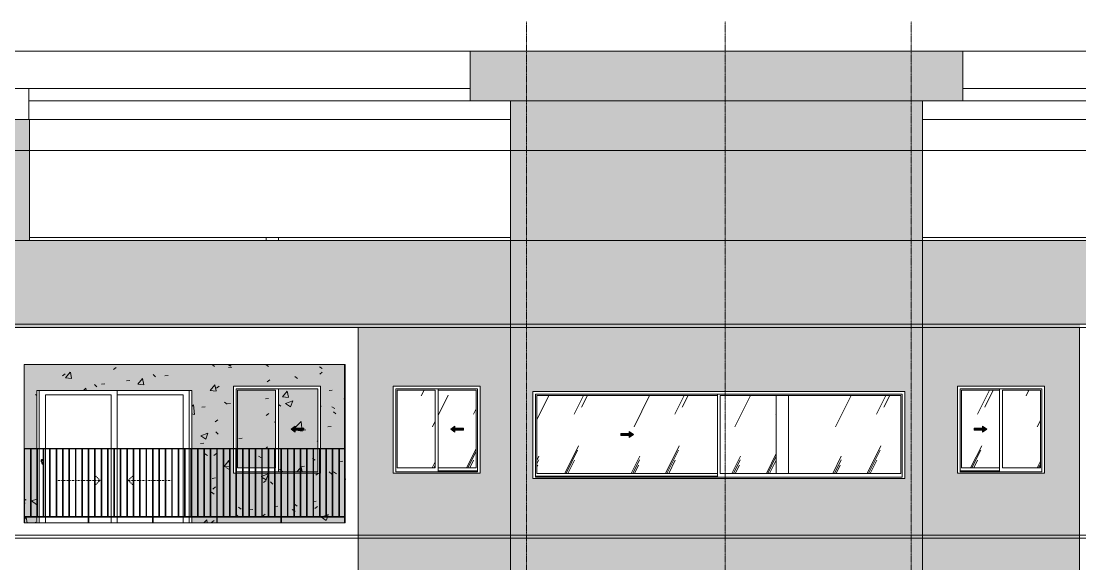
# Model space of a CAD drawing. Header units: millimetres. Extents: x -134153 to 99383, y -5233 to 35400.
# Drawn here: x 30709 to 47781, y 25538 to 34286 of the extents above; entities that cross this region are included whole.
import ezdxf

# ---------------------------------------------------------------- set-up
doc = ezdxf.new("R2010")
doc.units = ezdxf.units.MM
for name, pattern in [('1 NÉT CALL OUT', [6, 3, -3]), ('Centre', [31.75, 6.35, -4.7625, 15.875, -4.7625]), ('Dash', [6, 3, -3]), ('Grid Line', [22.225, 12.7, -3.175, 3.175, -3.175])]:
    doc.linetypes.add(name, pattern=pattern)
for name, color, linetype, lineweight in [('0-2', 250, 'Continuous', 5), ('A-DETL-GENF', 92, 'Continuous', 9), ('A-DETL-GENF-1', 92, '1 NÉT CALL OUT', 9), ('A-DOOR', 31, 'Continuous', 9), ('A-DOOR-FRAM', 31, 'Continuous', 9), ('A-DOOR-HDLN', 31, 'Dash', 9), ('A-FLOR-1', 7, 'Continuous', 9), ('A-FLOR-HRAL', 11, 'Continuous', 9), ('A-FLOR-LEVL-2', 51, 'Centre', 9), ('A-GLAZ', 151, 'Continuous', 9), ('A-GLAZ-3', 7, '1 NÉT CALL OUT', 9), ('A-WALL', 113, 'Continuous', 9), ('A-WALL-PATT-1', 9, 'Continuous', 9), ('A-WALL-PATT-2', 111, 'Continuous', 5), ('I-WALL', 2, 'Continuous', 9), ('I-WALL-1', 7, 'Continuous', 9), ('S-BEAM-1', 7, 'Continuous', 9), ('S-COLS', 52, 'Continuous', 9), ('S-COLS-1', 7, 'Continuous', 9), ('S-GRID-1', 1, 'Grid Line', 9)]:
    doc.layers.add(name, color=color, linetype=linetype, lineweight=lineweight)
pattern_1 = [(50, (82572.6, 0), (1165.978, -102.01), [121.92, -1341.12]), (355, (82572.6, 0), (-225.554, 1222.763), [97.536, -1072.896]), (100.451, (82669.8, -8.5), (940.433, 1120.746), [103.616, -1139.776]), (46.184, (82572.6, 325.1), (1734.906, -269.074), [182.88, -2011.68]), (96.636, (82717.2, 302.7), (1519.38, 1583.54), [155.42, -1709.665]), (351.184, (82572.6, 325.1), (1519.39, 1583.52), [146.3, -1609.34]), (21, (82735.2, 243.8), (970.332, -654.498), [121.92, -1341.12]), (326, (82735.2, 243.8), (395.533, 1178.804), [97.536, -1072.896]), (71.451, (82816, 189.3), (1365.87, 524.296), [103.616, -1139.776]), (37.5, (82572.62, 0), (19.767, 541.1527), [53.645, -1006.246, 53.645, -1035.507, -1076.96]), (37.5, (82572.62, 0), (19.767, 541.1527), [-2149.043, 53.645, -1023.315]), (7.5, (82572.6, 0), (427.646, 641.156), [53.645, -567.334, 53.645, -981.862, -410.464]), (7.5, (82572.6, 0), (427.646, 641.156), [-1656.486, 53.645, -356.82]), (327.5, (82210.1, 0), (867.782, -36.665), [53.645, -352.755, 53.645, -1214.323, -1682.496]), (327.5, (82210.1, 0), (867.782, -36.665), [-1674.368, 53.645, -1628.85]), (317.5, (82047.56, 0), (948.028, 162.73), [53.645, -474.675, 53.645, -788.416, -1194.816]), (317.5, (82047.56, 0), (948.028, 162.73), [-1370.38, 53.645, -1141.17])]
pattern_2 = [(37.5, (82572.62, 0), (-5.1206, 156.61216), [5.364, -118.181, 5.364, -132.812, -132.08]), (37.5, (82572.62, 0), (-5.1206, 156.61216), [-261.722, 5.364, -126.716]), (7.5, (82572.62, 0), (143.847, 229.3842), [5.364, -61.285, 5.364, -105.989, -42.672]), (7.5, (82572.62, 0), (143.847, 229.3842), [-178.003, 5.364, -37.308]), (327.5, (82472.65, 0), (253.1176, 0.4601), [5.364, -35.276, 5.364, -140.94, -191.008]), (327.5, (82472.65, 0), (253.1176, 0.4601), [-186.944, 5.364, -185.644]), (317.5, (82472.65, 0), (244.3381, 71.3376), [5.364, -14.956, 5.364, -90.546, -109.728]), (317.5, (82472.65, 0), (244.3381, 71.3376), [-116.23, 5.364, -104.364])]
pattern_3 = [(63.435, (84482.24, 111.3), (-0.002, 1625.6), [567.96, -3066.99]), (63.435, (82856.64, 111.3), (-0.002, 1625.6), [567.96, -3066.99]), (63.435, (85260.4, 425.35), (-0.002, 1625.6), [567.96, -3066.99]), (63.435, (83634.8, 425.35), (-0.002, 1625.6), [567.96, -3066.99]), (63.435, (85142.64, 314.5), (-0.002, 1625.6), [567.96, -3066.99]), (63.435, (83517.04, 314.5), (-0.002, 1625.6), [567.96, -3066.99]), (63.435, (85022.6, 949.4), (-0.002, 1625.6), [276.055, -3358.9]), (63.435, (83397, 949.4), (-0.002, 1625.6), [276.055, -3358.9]), (63.435, (84944.06, 851.15), (-0.002, 1625.6), [567.96, -3066.99]), (63.435, (83318.46, 851.15), (-0.002, 1625.6), [567.96, -3066.99]), (63.435, (84957.9, 921.7), (-0.002, 1625.6), [567.96, -3066.99]), (63.435, (83332.3, 921.7), (-0.002, 1625.6), [567.96, -3066.99]), (63.435, (84302.1, 612.2), (-0.002, 1625.6), [567.96, -3066.99]), (63.435, (82676.5, 612.2), (-0.002, 1625.6), [567.96, -3066.99]), (63.435, (84315.9, 695.35), (-0.002, 1625.6), [567.96, -3066.99]), (63.435, (82690.3, 695.35), (-0.002, 1625.6), [567.96, -3066.99]), (63.435, (84319.65, 755.3), (-0.002, 1625.6), [567.96, -3066.99]), (63.435, (82694.05, 755.3), (-0.002, 1625.6), [567.96, -3066.99])]

# ---------------------------------------------------------------- blocks, each defined once
blk = doc.blocks.new('NCV_TKTC_KET CAU_rvt-2-TKCS_MẶT ĐỨNG HƯỚNG NAM')
at = {"layer": 'A-FLOR-1'}
for p, q in [((69328, 33200), (76443, 33200)), ((84388, 33200), (91578, 33200)), ((76443, 33000), (69328, 33000)), ((91578, 33000), (84388, 33000))]:
    blk.add_line(p, q, dxfattribs=at)
at = {"layer": 'S-BEAM-1'}
for p, q in [((69328, 33200), (76443, 33200)), ((84388, 33200), (91578, 33200)), ((69338, 32700), (77093, 32700)), ((83738, 32700), (91568, 32700))]:
    blk.add_line(p, q, dxfattribs=at)
at = {"layer": 'S-COLS-1'}
for p, q in [((69328, 33200), (68978, 33200)), ((69328, 32700), (69328, 33200))]:
    blk.add_line(p, q, dxfattribs=at)
blk = doc.blocks.new('NCV_TKTC_TANG 6 - 8_rvt-5-TKCS_MẶT ĐỨNG HƯỚNG NAM')
at = {"layer": 'A-WALL-PATT-1'}
h = blk.add_hatch(dxfattribs=at)
h.set_pattern_fill('FP_31', color=256, style=0, pattern_type=2)
h.set_pattern_definition(pattern_1)
h.paths.add_polyline_path([(71953, 26200), (72355, 26200), (72355, 26290), (71953, 26290)])
h.paths.add_polyline_path([(72657, 26200), (73391, 26200), (73391, 26290), (72365, 26290), (72365, 26200)])
h.paths.add_polyline_path([(69257, 26200), (69453, 26200), (69453, 26290), (69257, 26290), (69257, 26200)])
h.paths.add_polyline_path([(74255, 26200), (74417, 26200), (74417, 26290), (73401, 26290), (73401, 26200), (74244, 26200)])
h.paths.add_polyline_path([(69361, 26300), (69453, 26300), (69453, 27390), (69361, 27390), (69361, 26389)])
h.paths.add_polyline_path([(74117, 26300), (74117, 27390), (74028, 27390), (74028, 27000), (74023, 27000), (74023, 26300)])
h.paths.add_polyline_path([(74013, 26300), (74013, 27000), (73919, 27000), (73919, 26300)])
h.paths.add_polyline_path([(69351, 26300), (69351, 27390), (69257, 27390), (69257, 26300), (69283, 26300)])
h.paths.add_polyline_path([(74127, 26300), (74220, 26300), (74220, 27390), (74127, 27390), (74127, 26319)])
h.paths.add_polyline_path([(74402, 26300), (74417, 26300), (74417, 27390), (74334, 27390), (74334, 26300), (74348, 26300)])
h.paths.add_polyline_path([(71953, 26300), (72045, 26300), (72045, 27390), (71953, 27390), (71953, 26389)])
h.paths.add_polyline_path([(74244, 26300), (74324, 26300), (74324, 27390), (74230, 27390), (74230, 26300)])
h.paths.add_polyline_path([(72055, 26300), (72148, 26300), (72148, 27390), (72055, 27390), (72055, 26389)])
h.paths.add_polyline_path([(72252, 26300), (72252, 27390), (72158, 27390), (72158, 26300)])
h.paths.add_polyline_path([(72262, 26300), (72355, 26300), (72355, 27390), (72262, 27390), (72262, 26389)])
h.paths.add_polyline_path([(72365, 26300), (72459, 26300), (72459, 27390), (72365, 27390), (72365, 26389)])
h.paths.add_polyline_path([(72563, 26300), (72563, 27390), (72469, 27390), (72469, 26300)])
h.paths.add_polyline_path([(72573, 26300), (72666, 26300), (72666, 27000), (72628, 27000), (72628, 27390), (72573, 27390), (72573, 26389)])
h.paths.add_polyline_path([(73909, 26300), (73909, 27000), (73816, 27000), (73816, 26300)])
h.paths.add_polyline_path([(73806, 26300), (73806, 27000), (73712, 27000), (73712, 26300)])
h.paths.add_polyline_path([(73702, 26300), (73702, 27000), (73609, 27000), (73609, 26300)])
h.paths.add_polyline_path([(73599, 26300), (73599, 27000), (73505, 27000), (73505, 26300)])
h.paths.add_polyline_path([(73495, 26300), (73495, 27000), (73401, 27000), (73401, 26300)])
h.paths.add_polyline_path([(73391, 26300), (73390, 27000), (73298, 27000), (73298, 26300)])
h.paths.add_polyline_path([(73194, 26300), (73288, 26300), (73288, 27000), (73194, 27000), (73194, 26389)])
h.paths.add_polyline_path([(73184, 26300), (73184, 27000), (73091, 27000), (73091, 26300)])
h.paths.add_polyline_path([(73081, 26300), (73081, 27000), (72987, 27000), (72987, 26300)])
h.paths.add_polyline_path([(72977, 26300), (72977, 27000), (72883, 27000), (72883, 26300)])
h.paths.add_polyline_path([(72873, 26300), (72873, 27000), (72780, 27000), (72780, 26300)])
h.paths.add_polyline_path([(72770, 26300), (72770, 27000), (72676, 27000), (72676, 26300)])
h.paths.add_polyline_path([(73987, 27019), (73987, 27390), (73919, 27390), (73919, 27019)])
h.paths.add_polyline_path([(73909, 27019), (73909, 27390), (73816, 27390), (73816, 27019)])
h.paths.add_polyline_path([(73806, 27019), (73806, 27390), (73712, 27390), (73712, 27019)])
h.paths.add_polyline_path([(73702, 27019), (73702, 27390), (73609, 27390), (73609, 27019)])
h.paths.add_polyline_path([(73599, 27019), (73599, 27390), (73505, 27390), (73505, 27019)])
h.paths.add_polyline_path([(73495, 27019), (73495, 27390), (73401, 27390), (73401, 27019)])
h.paths.add_polyline_path([(73391, 27019), (73391, 27390), (73350, 27390), (73350, 27019), (73370, 27019)])
h.paths.add_polyline_path([(73305, 27083), (73305, 27390), (73298, 27390), (73298, 27083), (73301, 27083)])
h.paths.add_polyline_path([(73194, 27083), (73288, 27083), (73288, 27390), (73194, 27390), (73194, 27181)])
h.paths.add_polyline_path([(73091, 27083), (73184, 27083), (73184, 27390), (73091, 27389), (73091, 27277)])
h.paths.add_polyline_path([(73081, 27083), (73081, 27390), (72987, 27390), (72987, 27083)])
h.paths.add_polyline_path([(72977, 27083), (72977, 27390), (72883, 27390), (72883, 27083)])
h.paths.add_polyline_path([(72873, 27083), (72873, 27390), (72780, 27390), (72780, 27083)])
h.paths.add_polyline_path([(72770, 27083), (72770, 27390), (72691, 27390), (72691, 27083)])
h.paths.add_polyline_path([(73350, 27400), (73987, 27400), (73987, 28359), (73350, 28359), (73350, 27493)])
h.paths.add_polyline_path([(74292, 27400), (74417, 27400), (74417, 28750), (69253, 28750), (69253, 27400), (69453, 27400), (69453, 28330), (71953, 28330), (71953, 27400), (72628, 27400), (72628, 28400), (74028, 28400), (74028, 27400), (74244, 27400)])
h.paths.add_polyline_path([(72691, 27400), (73305, 27400), (73305, 28337), (72691, 28337), (72691, 27493)])
h.paths.add_polyline_path([(73623, 27662), (73555, 27710), (73623, 27757), (73623, 27726), (73759, 27726), (73759, 27693), (73623, 27693)])
h = blk.add_hatch(dxfattribs=at)
h.set_pattern_fill('FP_32', color=256, style=0, pattern_type=2)
h.set_pattern_definition(pattern_2)
h.paths.add_polyline_path([(71953, 26200), (72355, 26200), (72355, 26290), (71953, 26290)])
h.paths.add_polyline_path([(72657, 26200), (73391, 26200), (73391, 26290), (72365, 26290), (72365, 26200)])
h.paths.add_polyline_path([(69257, 26200), (69453, 26200), (69453, 26290), (69257, 26290), (69257, 26200)])
h.paths.add_polyline_path([(74255, 26200), (74417, 26200), (74417, 26290), (73401, 26290), (73401, 26200), (74244, 26200)])
h.paths.add_polyline_path([(69361, 26300), (69453, 26300), (69453, 27390), (69361, 27390), (69361, 26389)])
h.paths.add_polyline_path([(74117, 26300), (74117, 27390), (74028, 27390), (74028, 27000), (74023, 27000), (74023, 26300)])
h.paths.add_polyline_path([(74013, 26300), (74013, 27000), (73919, 27000), (73919, 26300)])
h.paths.add_polyline_path([(69351, 26300), (69351, 27390), (69257, 27390), (69257, 26300), (69283, 26300)])
h.paths.add_polyline_path([(74127, 26300), (74220, 26300), (74220, 27390), (74127, 27390), (74127, 26319)])
h.paths.add_polyline_path([(74402, 26300), (74417, 26300), (74417, 27390), (74334, 27390), (74334, 26300), (74348, 26300)])
h.paths.add_polyline_path([(71953, 26300), (72045, 26300), (72045, 27390), (71953, 27390), (71953, 26389)])
h.paths.add_polyline_path([(74244, 26300), (74324, 26300), (74324, 27390), (74230, 27390), (74230, 26300)])
h.paths.add_polyline_path([(72055, 26300), (72148, 26300), (72148, 27390), (72055, 27390), (72055, 26389)])
h.paths.add_polyline_path([(72252, 26300), (72252, 27390), (72158, 27390), (72158, 26300)])
h.paths.add_polyline_path([(72262, 26300), (72355, 26300), (72355, 27390), (72262, 27390), (72262, 26389)])
h.paths.add_polyline_path([(72365, 26300), (72459, 26300), (72459, 27390), (72365, 27390), (72365, 26389)])
h.paths.add_polyline_path([(72563, 26300), (72563, 27390), (72469, 27390), (72469, 26300)])
h.paths.add_polyline_path([(72573, 26300), (72666, 26300), (72666, 27000), (72628, 27000), (72628, 27390), (72573, 27390), (72573, 26389)])
h.paths.add_polyline_path([(73909, 26300), (73909, 27000), (73816, 27000), (73816, 26300)])
h.paths.add_polyline_path([(73806, 26300), (73806, 27000), (73712, 27000), (73712, 26300)])
h.paths.add_polyline_path([(73702, 26300), (73702, 27000), (73609, 27000), (73609, 26300)])
h.paths.add_polyline_path([(73599, 26300), (73599, 27000), (73505, 27000), (73505, 26300)])
h.paths.add_polyline_path([(73495, 26300), (73495, 27000), (73401, 27000), (73401, 26300)])
h.paths.add_polyline_path([(73391, 26300), (73390, 27000), (73298, 27000), (73298, 26300)])
h.paths.add_polyline_path([(73194, 26300), (73288, 26300), (73288, 27000), (73194, 27000), (73194, 26389)])
h.paths.add_polyline_path([(73184, 26300), (73184, 27000), (73091, 27000), (73091, 26300)])
h.paths.add_polyline_path([(73081, 26300), (73081, 27000), (72987, 27000), (72987, 26300)])
h.paths.add_polyline_path([(72977, 26300), (72977, 27000), (72883, 27000), (72883, 26300)])
h.paths.add_polyline_path([(72873, 26300), (72873, 27000), (72780, 27000), (72780, 26300)])
h.paths.add_polyline_path([(72770, 26300), (72770, 27000), (72676, 27000), (72676, 26300)])
h.paths.add_polyline_path([(73987, 27019), (73987, 27390), (73919, 27390), (73919, 27019)])
h.paths.add_polyline_path([(73909, 27019), (73909, 27390), (73816, 27390), (73816, 27019)])
h.paths.add_polyline_path([(73806, 27019), (73806, 27390), (73712, 27390), (73712, 27019)])
h.paths.add_polyline_path([(73702, 27019), (73702, 27390), (73609, 27390), (73609, 27019)])
h.paths.add_polyline_path([(73599, 27019), (73599, 27390), (73505, 27390), (73505, 27019)])
h.paths.add_polyline_path([(73495, 27019), (73495, 27390), (73401, 27390), (73401, 27019)])
h.paths.add_polyline_path([(73391, 27019), (73391, 27390), (73350, 27390), (73350, 27019), (73370, 27019)])
h.paths.add_polyline_path([(73305, 27083), (73305, 27390), (73298, 27390), (73298, 27083), (73301, 27083)])
h.paths.add_polyline_path([(73194, 27083), (73288, 27083), (73288, 27390), (73194, 27390), (73194, 27181)])
h.paths.add_polyline_path([(73091, 27083), (73184, 27083), (73184, 27390), (73091, 27389), (73091, 27277)])
h.paths.add_polyline_path([(73081, 27083), (73081, 27390), (72987, 27390), (72987, 27083)])
h.paths.add_polyline_path([(72977, 27083), (72977, 27390), (72883, 27390), (72883, 27083)])
h.paths.add_polyline_path([(72873, 27083), (72873, 27390), (72780, 27390), (72780, 27083)])
h.paths.add_polyline_path([(72770, 27083), (72770, 27390), (72691, 27390), (72691, 27083)])
h.paths.add_polyline_path([(73350, 27400), (73987, 27400), (73987, 28359), (73350, 28359), (73350, 27493)])
h.paths.add_polyline_path([(74292, 27400), (74417, 27400), (74417, 28750), (69253, 28750), (69253, 27400), (69453, 27400), (69453, 28330), (71953, 28330), (71953, 27400), (72628, 27400), (72628, 28400), (74028, 28400), (74028, 27400), (74244, 27400)])
h.paths.add_polyline_path([(72691, 27400), (73305, 27400), (73305, 28337), (72691, 28337), (72691, 27493)])
h.paths.add_polyline_path([(73623, 27662), (73555, 27710), (73623, 27757), (73623, 27726), (73759, 27726), (73759, 27693), (73623, 27693)])
h = blk.add_hatch(dxfattribs=at)
h.set_pattern_fill('FP_31', color=256, style=0, pattern_type=2)
h.set_pattern_definition(pattern_1)
h.paths.add_polyline_path([(74417, 26200), (74427, 26201), (74427, 26290), (74417, 26290), (74417, 26213)])
h.paths.add_polyline_path([(74427, 26300), (74427, 27390), (74417, 27390), (74418, 26300)])
h.paths.add_polyline_path([(74417, 27400), (74427, 27400), (74426, 28750), (74417, 28750), (74417, 27493)])
h = blk.add_hatch(dxfattribs=at)
h.set_pattern_fill('FP_32', color=256, style=0, pattern_type=2)
h.set_pattern_definition(pattern_2)
h.paths.add_polyline_path([(74417, 26200), (74427, 26201), (74427, 26290), (74417, 26290), (74417, 26213)])
h.paths.add_polyline_path([(74427, 26300), (74427, 27390), (74417, 27390), (74418, 26300)])
h.paths.add_polyline_path([(74417, 27400), (74427, 27400), (74426, 28750), (74417, 28750), (74417, 27493)])
at = {"layer": 'I-WALL-1'}
for p, q in [((74417, 27400), (74417, 28750)), ((74427, 28750), (74427, 27400)), ((69453, 27400), (69453, 28330)), ((69453, 28330), (71953, 28330)), ((71953, 28330), (71953, 27400)), ((69453, 26300), (69453, 27390)), ((71953, 27390), (71953, 26300)), ((74417, 26300), (74417, 27390)), ((74427, 27390), (74427, 26300)), ((69453, 26200), (69453, 26290)), ((71953, 26290), (71953, 26200)), ((74417, 26200), (74417, 26290)), ((74427, 26290), (74427, 26200))]:
    blk.add_line(p, q, dxfattribs=at)
blk = doc.blocks.new('G1_SOF - BO TRU - 200x200-3061822-TKCS_MẶT ĐỨNG HƯỚNG NAM')
at = {"layer": 'S-COLS'}
for p, q in [((56752, 30800), (56752, 30750)), ((56952, 30800), (56752, 30800)), ((56952, 30800), (56952, 30750))]:
    blk.add_line(p, q, dxfattribs=at)
blk = doc.blocks.new('1_FAMILY RVT - W01-WxH 1400x6000-V425-TKCS_MẶT ĐỨNG HƯỚNG NAM')
at = {"layer": 'A-DETL-GENF-1'}
blk.add_hatch(color=256, dxfattribs=at).paths.add_polyline_path([(79007, 27576), (79075, 27624), (79007, 27671), (79007, 27641), (78872, 27641), (78872, 27607), (79007, 27607)])
at = {"layer": 'A-GLAZ'}
h = blk.add_hatch(dxfattribs=at)
h.set_pattern_fill('FP_30', color=256, style=0, pattern_type=2)
h.set_pattern_definition(pattern_3)
h.paths.add_polyline_path([(79075, 26997), (80430, 26997), (80430, 28251), (77516, 28251), (77516, 26997), (79007, 26997)])
h.paths.add_polyline_path([(79007, 27576), (79007, 27607), (78872, 27607), (78872, 27641), (79007, 27641), (79007, 27671), (79075, 27624), (79051, 27607)])
h = blk.add_hatch(dxfattribs=at)
h.set_pattern_fill('FP_30', color=256, style=0, pattern_type=2)
h.set_pattern_definition(pattern_3)
h.paths.add_polyline_path([(80475, 26997), (81378, 26997), (81378, 28251), (80475, 28251)])
h.paths.add_polyline_path([(81578, 26997), (83389, 26997), (83389, 28251), (81578, 28251), (81578, 27493)])
at = {"layer": 'A-DETL-GENF'}
for p, q in [((79007, 27671), (79007, 27641)), ((79075, 27624), (79007, 27671)), ((79075, 27624), (79007, 27671)), ((79007, 27671), (79007, 27641)), ((78872, 27641), (78872, 27607)), ((78872, 27641), (79007, 27641)), ((79007, 27641), (78872, 27641)), ((78872, 27641), (78872, 27607)), ((78872, 27607), (79007, 27607)), ((78872, 27607), (79007, 27607)), ((79075, 27624), (79007, 27576)), ((79007, 27576), (79075, 27624)), ((79007, 27607), (79007, 27576)), ((79007, 27607), (79007, 27576))]:
    blk.add_line(p, q, dxfattribs=at)
at = {"layer": 'A-GLAZ'}
for p, q in [((83453, 28314), (77453, 28314)), ((77453, 28314), (77453, 26914)), ((77494, 28273), (83412, 28273)), ((77494, 26933), (77494, 28273)), ((77516, 28251), (77516, 26997)), ((80430, 28251), (77516, 28251)), ((80430, 28273), (80430, 26933)), ((80475, 26997), (80475, 28251)), ((80475, 28251), (83389, 28251)), ((83389, 28251), (83389, 26997)), ((83412, 26933), (83412, 28273)), ((83453, 28314), (83453, 26914)), ((77516, 26997), (80430, 26997)), ((83389, 26997), (80475, 26997)), ((83453, 26914), (77453, 26914)), ((80430, 26953), (77494, 26953)), ((80430, 26953), (77494, 26953)), ((83412, 26933), (77494, 26933))]:
    blk.add_line(p, q, dxfattribs=at)
blk = doc.blocks.new('1_FAMILY RVT - W01-WxH 1400x1400xmm-V426-TKCS_MẶT ĐỨNG HƯỚNG NAM')
at = {"layer": 'A-DETL-GENF-1'}
blk.add_hatch(color=256, dxfattribs=at).paths.add_polyline_path([(84707, 27662), (84775, 27710), (84707, 27757), (84707, 27726), (84572, 27726), (84572, 27693), (84707, 27693)])
at = {"layer": 'A-GLAZ'}
h = blk.add_hatch(dxfattribs=at)
h.set_pattern_fill('FP_30', color=256, style=0, pattern_type=2)
h.set_pattern_definition(pattern_3)
h.paths.add_polyline_path([(84366, 27083), (84980, 27083), (84980, 28337), (84366, 28337), (84366, 27493)])
h.paths.add_polyline_path([(84707, 27662), (84707, 27693), (84572, 27693), (84572, 27726), (84707, 27726), (84707, 27757), (84775, 27710), (84751, 27693)])
h = blk.add_hatch(dxfattribs=at)
h.set_pattern_fill('FP_30', color=256, style=0, pattern_type=2)
h.set_pattern_definition(pattern_3)
h.paths.add_polyline_path([(85025, 27083), (85639, 27083), (85639, 28337), (85025, 28337), (85025, 27493)])
at = {"layer": 'A-DETL-GENF'}
for p, q in [((84572, 27726), (84572, 27693)), ((84572, 27726), (84707, 27726)), ((84707, 27726), (84572, 27726)), ((84572, 27726), (84572, 27693)), ((84572, 27693), (84707, 27693)), ((84572, 27693), (84707, 27693)), ((84707, 27757), (84707, 27726)), ((84775, 27710), (84707, 27757)), ((84775, 27710), (84707, 27757)), ((84707, 27757), (84707, 27726)), ((84775, 27710), (84707, 27662)), ((84707, 27662), (84775, 27710)), ((84707, 27693), (84707, 27662)), ((84707, 27693), (84707, 27662))]:
    blk.add_line(p, q, dxfattribs=at)
at = {"layer": 'A-GLAZ'}
for p, q in [((85703, 28400), (84303, 28400)), ((84303, 28400), (84303, 27000)), ((84343, 28359), (85662, 28359)), ((84343, 27019), (84343, 28359)), ((84980, 28359), (84980, 27019)), ((85662, 27019), (85662, 28359)), ((85703, 28400), (85703, 27000)), ((84366, 28337), (84366, 27083)), ((84980, 28337), (84366, 28337)), ((85025, 27083), (85025, 28337)), ((85025, 28337), (85639, 28337)), ((85639, 28337), (85639, 27083)), ((85703, 27000), (84303, 27000)), ((84980, 27038), (84343, 27038)), ((84980, 27038), (84343, 27038)), ((85662, 27019), (84343, 27019)), ((84366, 27083), (84980, 27083)), ((85639, 27083), (85025, 27083))]:
    blk.add_line(p, q, dxfattribs=at)
blk = doc.blocks.new('1_FAMILY RVT - W01-WxH 1400x1400xmm-411185-TKCS_MẶT ĐỨNG HƯỚNG NAM')
at = {"layer": 'A-DETL-GENF-1'}
blk.add_hatch(color=256, dxfattribs=at).paths.add_polyline_path([(73623, 10662), (73623, 10693), (73759, 10693), (73759, 10726), (73623, 10726), (73623, 10757), (73555, 10710)])
at = {"layer": 'A-DETL-GENF'}
for p, q in [((73555, 10710), (73623, 10757)), ((73555, 10710), (73623, 10757)), ((73623, 10757), (73623, 10726)), ((73623, 10757), (73623, 10726)), ((73555, 10710), (73623, 10662)), ((73623, 10662), (73555, 10710)), ((73759, 10726), (73623, 10726)), ((73623, 10726), (73759, 10726)), ((73623, 10693), (73623, 10662)), ((73759, 10693), (73623, 10693)), ((73623, 10693), (73623, 10662)), ((73759, 10693), (73623, 10693)), ((73759, 10726), (73759, 10693)), ((73759, 10726), (73759, 10693))]:
    blk.add_line(p, q, dxfattribs=at)
at = {"layer": 'A-GLAZ'}
for p, q in [((74028, 11400), (72628, 11400)), ((72628, 10400), (72628, 11400)), ((72668, 11359), (72668, 10400)), ((72668, 11359), (73987, 11359)), ((72691, 11337), (73305, 11337)), ((72691, 10400), (72691, 11337)), ((73305, 11337), (73305, 10400)), ((73350, 10400), (73350, 11359)), ((73987, 11359), (73987, 10400)), ((74028, 10400), (74028, 11400)), ((72628, 10000), (72628, 10390)), ((72691, 10083), (72691, 10390)), ((73305, 10390), (73305, 10083)), ((73350, 10019), (73350, 10390)), ((73987, 10390), (73987, 10019)), ((74028, 10000), (74028, 10390)), ((72770, 10083), (72691, 10083)), ((72873, 10083), (72780, 10083)), ((72977, 10083), (72883, 10083)), ((73081, 10083), (72987, 10083)), ((73184, 10083), (73091, 10083)), ((73288, 10083), (73194, 10083)), ((73305, 10083), (73298, 10083)), ((72666, 10000), (72628, 10000)), ((72770, 10019), (72676, 10019)), ((72770, 10000), (72676, 10000)), ((72873, 10019), (72780, 10019)), ((72873, 10000), (72780, 10000)), ((72977, 10019), (72883, 10019)), ((72977, 10000), (72883, 10000)), ((73081, 10019), (72987, 10019)), ((73081, 10000), (72987, 10000)), ((73184, 10019), (73091, 10019)), ((73184, 10000), (73091, 10000)), ((73288, 10019), (73194, 10019)), ((73288, 10000), (73194, 10000)), ((73391, 10019), (73298, 10019)), ((73391, 10000), (73298, 10000)), ((73495, 10019), (73401, 10019)), ((73495, 10000), (73401, 10000)), ((73599, 10019), (73505, 10019)), ((73599, 10000), (73505, 10000)), ((73702, 10019), (73609, 10019)), ((73702, 10000), (73609, 10000)), ((73806, 10019), (73712, 10019)), ((73806, 10000), (73712, 10000)), ((73909, 10019), (73816, 10019)), ((73909, 10000), (73816, 10000)), ((73987, 10019), (73919, 10019)), ((74013, 10000), (73919, 10000)), ((74028, 10000), (74023, 10000))]:
    blk.add_line(p, q, dxfattribs=at)
blk = doc.blocks.new('DEG_02-DEG_03 - DEG_02-2500x2400mm-CỬA ĐI 02 CÁNH TRƯỢT-V283-TKCS_MẶT ĐỨNG HƯỚNG NAM')
at = {"layer": 'A-DOOR'}
for p, q in [((69493, 7000), (69493, 7930)), ((69593, 7860), (70653, 7860)), ((69593, 7860), (69593, 7000)), ((70653, 7000), (70653, 7860)), ((70753, 7930), (70753, 7000)), ((70753, 7860), (71813, 7860)), ((71813, 7000), (71813, 7860)), ((69493, 5900), (69493, 6990)), ((69593, 6990), (69593, 5900)), ((70653, 5900), (70653, 6990)), ((70753, 6990), (70753, 5900)), ((71813, 5900), (71813, 6990)), ((69493, 5800), (69493, 5890)), ((69593, 5890), (69593, 5800)), ((70653, 5800), (70653, 5890)), ((70753, 5890), (70753, 5800)), ((71813, 5800), (71813, 5890))]:
    blk.add_line(p, q, dxfattribs=at)
at = {"layer": 'A-DOOR', "flags": 128}
blk.add_lwpolyline([(69544, 6809), (69544, 6809), (69544, 6809), (69544, 6809), (69544, 6809), (69544, 6809), (69544, 6809), (69544, 6809), (69544, 6809), (69544, 6809), (69544, 6809), (69544, 6809), (69544, 6809), (69544, 6809), (69544, 6809), (69544, 6809), (69544, 6809), (69544, 6809), (69544, 6809), (69544, 6809), (69544, 6809), (69543, 6809), (69543, 6809), (69543, 6809), (69543, 6809), (69543, 6809), (69543, 6809), (69543, 6809), (69543, 6809), (69543, 6809), (69543, 6809), (69543, 6809), (69543, 6809), (69543, 6809), (69543, 6809), (69543, 6809), (69543, 6809), (69543, 6809), (69543, 6809), (69542, 6809), (69542, 6809), (69542, 6809), (69542, 6809), (69542, 6809), (69542, 6809), (69542, 6809), (69542, 6809), (69542, 6809), (69542, 6809), (69542, 6809), (69542, 6809), (69542, 6809), (69542, 6809), (69542, 6809), (69542, 6809), (69542, 6809), (69542, 6809), (69541, 6809), (69541, 6809), (69541, 6809), (69541, 6809), (69541, 6809), (69541, 6809), (69541, 6809), (69541, 6809), (69541, 6809), (69541, 6809), (69541, 6809), (69541, 6809), (69541, 6809), (69541, 6809), (69541, 6809), (69541, 6809), (69541, 6809), (69541, 6809), (69541, 6809)], dxfattribs=at)
at = {"layer": 'A-DOOR'}
for centre, radius, start, end in [((69543, 6800), 20, 37.5125, 180), ((69543, 6800), 20, 180, 240), ((69541, 6799), 9.45, 90, 180), ((69696, 6799), 165, 180, 199.134), ((69543, 6746), 2.34, 199.134, 261.031), ((69542, 6746), 2.34, 278.969, 340.866), ((69544, 6799), 9.45, 0, 90), ((69389, 6799), 165, 340.866, 0), ((69543, 6800), 20, 300, 322.4875)]:
    blk.add_arc(centre, radius, start, end, dxfattribs=at)
at = {"layer": 'A-DOOR-FRAM'}
for p, q in [((69493, 7930), (69493, 7000)), ((71913, 7930), (71913, 7000)), ((69493, 6990), (69493, 5900)), ((71913, 6990), (71913, 5900)), ((69493, 5890), (69493, 5800)), ((71913, 5890), (71913, 5800))]:
    blk.add_line(p, q, dxfattribs=at)
at = {"layer": 'A-DOOR-HDLN'}
for p, q in [((70475, 6484), (70397, 6562)), ((70930, 6484), (71009, 6563)), ((69775, 6484), (69869, 6484)), ((69879, 6484), (69973, 6484)), ((69983, 6484), (70076, 6484)), ((70086, 6484), (70180, 6484)), ((70190, 6484), (70283, 6484)), ((70293, 6484), (70387, 6484)), ((70475, 6484), (70397, 6406)), ((70397, 6484), (70475, 6484)), ((70930, 6484), (71009, 6405)), ((71009, 6484), (70930, 6484)), ((71112, 6484), (71019, 6484)), ((71216, 6484), (71122, 6484)), ((71319, 6484), (71226, 6484)), ((71423, 6484), (71329, 6484)), ((71527, 6484), (71433, 6484)), ((71630, 6484), (71537, 6484))]:
    blk.add_line(p, q, dxfattribs=at)
blk = doc.blocks.new('1_FAMILY RVT - W01-WxH 1400x1400xmm-V427-TKCS_MẶT ĐỨNG HƯỚNG NAM')
at = {"layer": 'A-DETL-GENF-1'}
blk.add_hatch(color=256, dxfattribs=at).paths.add_polyline_path([(76198, 27662), (76198, 27693), (76334, 27693), (76334, 27726), (76198, 27726), (76198, 27757), (76130, 27710)])
at = {"layer": 'A-GLAZ'}
h = blk.add_hatch(dxfattribs=at)
h.set_pattern_fill('FP_30', color=256, style=0, pattern_type=2)
h.set_pattern_definition(pattern_3)
h.paths.add_polyline_path([(75830, 27083), (75880, 27083), (75880, 28337), (75266, 28337), (75266, 27083)])
h = blk.add_hatch(dxfattribs=at)
h.set_pattern_fill('FP_30', color=256, style=0, pattern_type=2)
h.set_pattern_definition(pattern_3)
h.paths.add_polyline_path([(75925, 27083), (76539, 27083), (76539, 28337), (75925, 28337), (75925, 27493)])
h.paths.add_polyline_path([(76198, 27662), (76130, 27710), (76198, 27757), (76198, 27726), (76334, 27726), (76334, 27693), (76198, 27693)])
at = {"layer": 'A-DETL-GENF'}
for p, q in [((76130, 27710), (76198, 27757)), ((76130, 27710), (76198, 27757)), ((76130, 27710), (76198, 27662)), ((76198, 27662), (76130, 27710)), ((76198, 27757), (76198, 27726)), ((76198, 27757), (76198, 27726)), ((76334, 27726), (76198, 27726)), ((76198, 27726), (76334, 27726)), ((76198, 27693), (76198, 27662)), ((76334, 27693), (76198, 27693)), ((76198, 27693), (76198, 27662)), ((76334, 27693), (76198, 27693)), ((76334, 27726), (76334, 27693)), ((76334, 27726), (76334, 27693))]:
    blk.add_line(p, q, dxfattribs=at)
at = {"layer": 'A-GLAZ'}
for p, q in [((76603, 28400), (75203, 28400)), ((75203, 27000), (75203, 28400)), ((75243, 28359), (75243, 27019)), ((75243, 28359), (76562, 28359)), ((75925, 27019), (75925, 28359)), ((76562, 28359), (76562, 27019)), ((76603, 27000), (76603, 28400)), ((75266, 28337), (75880, 28337)), ((75266, 27083), (75266, 28337)), ((75880, 28337), (75880, 27083)), ((76539, 28337), (75925, 28337)), ((76539, 27083), (76539, 28337)), ((76603, 27000), (75203, 27000)), ((76562, 27019), (75243, 27019)), ((75880, 27083), (75266, 27083)), ((75925, 27083), (76539, 27083)), ((76562, 27038), (75925, 27038)), ((76562, 27038), (75925, 27038))]:
    blk.add_line(p, q, dxfattribs=at)
blk = doc.blocks.new('Railing - 10mm-1251313-TKCS_MẶT ĐỨNG HƯỚNG NAM')
at = {"layer": 'A-FLOR-HRAL'}
for p, q in [((52620.064287, 5900), (52620.064287, 6990)), ((52630.064287, 5900), (52630.064287, 6990))]:
    blk.add_line(p, q, dxfattribs=at)
blk = doc.blocks.new('Railing - 50 x 10mm-1251315-TKCS_MẶT ĐỨNG HƯỚNG NAM')
at = {"layer": 'A-FLOR-HRAL'}
for p, q in [((51697.564287, 5800), (51697.564287, 6990)), ((51707.564287, 6990), (51697.564287, 6990)), ((51707.564287, 5800), (51707.564287, 6990))]:
    blk.add_line(p, q, dxfattribs=at)
blk = doc.blocks.new('Railing - 50 x 10mm-V291-TKCS_MẶT ĐỨNG HƯỚNG NAM')
at = {"layer": 'A-FLOR-HRAL'}
blk.add_line((74427, 5800), (74427, 6990), dxfattribs=at)
blk = doc.blocks.new('Railing - 50 x 10mm-V292-TKCS_MẶT ĐỨNG HƯỚNG NAM')
at = {"layer": 'A-FLOR-HRAL'}
for p, q in [((69257, 6990), (69253, 6990)), ((69257, 5800), (69257, 6990))]:
    blk.add_line(p, q, dxfattribs=at)
blk = doc.blocks.new('Railing - Railing-3827363-TKCS_MẶT ĐỨNG HƯỚNG NAM')
at = {"layer": 'A-FLOR-HRAL'}
for p, q in [((69253, 26300), (74428, 26300)), ((74428, 26290), (69253, 26290))]:
    blk.add_line(p, q, dxfattribs=at)
for name, p in [('Railing - 50 x 10mm-V292-TKCS_MẶT ĐỨNG HƯỚNG NAM', (0, 20400)), ('Railing - 10mm-1251313-TKCS_MẶT ĐỨNG HƯỚNG NAM', (16731, 20400)), ('Railing - 10mm-1251313-TKCS_MẶT ĐỨNG HƯỚNG NAM', (16835, 20400)), ('Railing - 10mm-1251313-TKCS_MẶT ĐỨNG HƯỚNG NAM', (16938, 20400)), ('Railing - 10mm-1251313-TKCS_MẶT ĐỨNG HƯỚNG NAM', (17042, 20400)), ('Railing - 10mm-1251313-TKCS_MẶT ĐỨNG HƯỚNG NAM', (17145, 20400)), ('Railing - 10mm-1251313-TKCS_MẶT ĐỨNG HƯỚNG NAM', (17249, 20400)), ('Railing - 10mm-1251313-TKCS_MẶT ĐỨNG HƯỚNG NAM', (17353, 20400)), ('Railing - 10mm-1251313-TKCS_MẶT ĐỨNG HƯỚNG NAM', (17456, 20400)), ('Railing - 10mm-1251313-TKCS_MẶT ĐỨNG HƯỚNG NAM', (17560, 20400)), ('Railing - 50 x 10mm-1251315-TKCS_MẶT ĐỨNG HƯỚNG NAM', (18586, 20400)), ('Railing - 10mm-1251313-TKCS_MẶT ĐỨNG HƯỚNG NAM', (17767, 20400)), ('Railing - 10mm-1251313-TKCS_MẶT ĐỨNG HƯỚNG NAM', (17871, 20400)), ('Railing - 10mm-1251313-TKCS_MẶT ĐỨNG HƯỚNG NAM', (17974, 20400)), ('Railing - 10mm-1251313-TKCS_MẶT ĐỨNG HƯỚNG NAM', (18078, 20400)), ('Railing - 10mm-1251313-TKCS_MẶT ĐỨNG HƯỚNG NAM', (18181, 20400)), ('Railing - 10mm-1251313-TKCS_MẶT ĐỨNG HƯỚNG NAM', (18285, 20400)), ('Railing - 10mm-1251313-TKCS_MẶT ĐỨNG HƯỚNG NAM', (18389, 20400)), ('Railing - 10mm-1251313-TKCS_MẶT ĐỨNG HƯỚNG NAM', (18492, 20400)), ('Railing - 10mm-1251313-TKCS_MẶT ĐỨNG HƯỚNG NAM', (18596, 20400)), ('Railing - 50 x 10mm-1251315-TKCS_MẶT ĐỨNG HƯỚNG NAM', (19622, 20400)), ('Railing - 10mm-1251313-TKCS_MẶT ĐỨNG HƯỚNG NAM', (18803, 20400)), ('Railing - 10mm-1251313-TKCS_MẶT ĐỨNG HƯỚNG NAM', (18907, 20400)), ('Railing - 10mm-1251313-TKCS_MẶT ĐỨNG HƯỚNG NAM', (19010, 20400)), ('Railing - 10mm-1251313-TKCS_MẶT ĐỨNG HƯỚNG NAM', (19114, 20400)), ('Railing - 10mm-1251313-TKCS_MẶT ĐỨNG HƯỚNG NAM', (19217, 20400)), ('Railing - 10mm-1251313-TKCS_MẶT ĐỨNG HƯỚNG NAM', (19321, 20400)), ('Railing - 10mm-1251313-TKCS_MẶT ĐỨNG HƯỚNG NAM', (19425, 20400)), ('Railing - 10mm-1251313-TKCS_MẶT ĐỨNG HƯỚNG NAM', (19528, 20400)), ('Railing - 10mm-1251313-TKCS_MẶT ĐỨNG HƯỚNG NAM', (19632, 20400)), ('Railing - 50 x 10mm-1251315-TKCS_MẶT ĐỨNG HƯỚNG NAM', (20658, 20400)), ('Railing - 10mm-1251313-TKCS_MẶT ĐỨNG HƯỚNG NAM', (19839, 20400)), ('Railing - 10mm-1251313-TKCS_MẶT ĐỨNG HƯỚNG NAM', (19943, 20400)), ('Railing - 10mm-1251313-TKCS_MẶT ĐỨNG HƯỚNG NAM', (20046, 20400)), ('Railing - 10mm-1251313-TKCS_MẶT ĐỨNG HƯỚNG NAM', (20150, 20400)), ('Railing - 10mm-1251313-TKCS_MẶT ĐỨNG HƯỚNG NAM', (20253, 20400)), ('Railing - 10mm-1251313-TKCS_MẶT ĐỨNG HƯỚNG NAM', (20357, 20400)), ('Railing - 10mm-1251313-TKCS_MẶT ĐỨNG HƯỚNG NAM', (20461, 20400)), ('Railing - 10mm-1251313-TKCS_MẶT ĐỨNG HƯỚNG NAM', (20564, 20400)), ('Railing - 10mm-1251313-TKCS_MẶT ĐỨNG HƯỚNG NAM', (20668, 20400)), ('Railing - 50 x 10mm-1251315-TKCS_MẶT ĐỨNG HƯỚNG NAM', (21694, 20400)), ('Railing - 10mm-1251313-TKCS_MẶT ĐỨNG HƯỚNG NAM', (20875, 20400)), ('Railing - 10mm-1251313-TKCS_MẶT ĐỨNG HƯỚNG NAM', (20979, 20400)), ('Railing - 10mm-1251313-TKCS_MẶT ĐỨNG HƯỚNG NAM', (21082, 20400)), ('Railing - 10mm-1251313-TKCS_MẶT ĐỨNG HƯỚNG NAM', (21186, 20400)), ('Railing - 10mm-1251313-TKCS_MẶT ĐỨNG HƯỚNG NAM', (21289, 20400)), ('Railing - 10mm-1251313-TKCS_MẶT ĐỨNG HƯỚNG NAM', (21393, 20400)), ('Railing - 10mm-1251313-TKCS_MẶT ĐỨNG HƯỚNG NAM', (21497, 20400)), ('Railing - 10mm-1251313-TKCS_MẶT ĐỨNG HƯỚNG NAM', (21600, 20400)), ('Railing - 10mm-1251313-TKCS_MẶT ĐỨNG HƯỚNG NAM', (21704, 20400)), ('Railing - 50 x 10mm-V291-TKCS_MẶT ĐỨNG HƯỚNG NAM', (0, 20400))]:
    blk.add_blockref(name, p)
blk = doc.blocks.new('Top Rail Type - Top Rail_Internal_-3827366-TKCS_MẶT ĐỨNG HƯỚNG NAM')
at = {"layer": 'A-FLOR-HRAL'}
for p, q in [((74427.564287, 27400), (69252.635618, 27400)), ((74427.564287, 27390), (69252.635618, 27390))]:
    blk.add_line(p, q, dxfattribs=at)

msp = doc.modelspace()

# ---------------------------------------------------------------- hatches: boundary and pattern name
at = {"layer": 'A-WALL-PATT-2'}
for points in [[(45883.9, 33000), (45883.9, 33800), (37948.9, 33800), (37948.9, 33000), (42096.3, 33000)], [(45893.9, 33000), (45893.9, 33800), (45883.9, 33800), (45883.9, 33000)], [(45233.9, 30750), (45233.9, 33000), (38598.9, 33000), (38598.9, 30750), (42096.3, 30750)], [(45243.9, 30750), (45243.9, 33000), (45233.9, 33000), (45233.9, 30750)], [(30833.9, 30750), (30833.9, 32700), (30473.9, 32700), (30473.9, 30750)], [(30843.9, 30750), (30843.9, 32700), (30833.9, 32700), (30833.9, 30750)], [(22643.9, 29350), (38598.9, 29350), (38598.9, 30750), (6318.9, 30750), (6318.9, 29350), (22633.9, 29350)], [(45233.9, 29350), (45233.9, 30750), (38598.9, 30750), (38598.9, 29350), (42096.3, 29350)], [(45243.9, 29350), (45243.9, 30750), (45233.9, 30750), (45233.9, 29350)], [(57962.2, 29350), (77598.9, 29350), (77598.9, 30750), (45243.9, 30750), (45243.9, 29350), (47783.9, 29350), (47783.9, 29400), (47983.9, 29400), (47983.9, 29350), (53158.9, 29350), (53158.9, 29400), (53358.9, 29400), (53358.9, 29350), (56358.9, 29350), (56358.9, 29400), (56558.9, 29400), (56558.9, 29350), (56568.9, 29350)], [(38608.9, 25950), (38608.9, 29350), (38598.9, 29350), (38598.9, 25950)], [(45243.9, 25950), (45243.9, 29350), (45233.9, 29350), (45233.9, 25950)], [(38608.9, 22550), (38608.9, 25950), (38598.9, 25950), (38598.9, 22550)], [(45243.9, 22550), (45243.9, 25950), (45233.9, 25950), (45233.9, 22550)]]:
    msp.add_hatch(color=256, dxfattribs=at).paths.add_polyline_path(points)
h = msp.add_hatch(color=256, dxfattribs=at)
h.paths.add_polyline_path([(36677.2, 25950), (38598.9, 25950), (38598.9, 29350), (36143.9, 29350), (36143.9, 25950)])
h.paths.add_polyline_path([(38067.9, 27000), (36708.9, 27000), (36708.9, 28400), (38108.9, 28400), (38108.9, 27000)])
h = msp.add_hatch(color=256, dxfattribs=at)
h.paths.add_polyline_path([(42096.3, 25950), (45233.9, 25950), (45233.9, 29350), (38608.9, 29350), (38608.9, 25950), (38999.8, 25950)])
h.paths.add_polyline_path([(42096.3, 26914.4), (38958.9, 26914.4), (38958.9, 28314.4), (44958.9, 28314.4), (44958.9, 26914.4), (44917.9, 26914.4)])
h = msp.add_hatch(color=256, dxfattribs=at)
h.paths.add_polyline_path([(45243.9, 25950), (47773.9, 25950), (47773.9, 29350), (45243.9, 29350), (45243.9, 25951.7)])
h.paths.add_polyline_path([(45849.8, 27000), (45808.9, 27000), (45808.9, 28400), (47208.9, 28400), (47208.9, 27000), (46856.1, 27000)])
h = msp.add_hatch(color=256, dxfattribs=at)
h.paths.add_polyline_path([(38598.9, 22550), (38598.9, 25950), (36143.9, 25949.5), (36143.9, 22550), (37336.5, 22550)])
h.paths.add_polyline_path([(38108.9, 23600), (36708.9, 23600), (36708.9, 25000), (38108.9, 25000), (38108.9, 23619.1)])
h = msp.add_hatch(color=256, dxfattribs=at)
h.paths.add_polyline_path([(45233.9, 22550), (45233.9, 25950), (38608.9, 25950), (38608.9, 22550), (42096.3, 22550)])
h.paths.add_polyline_path([(38999.8, 23514.4), (38958.9, 23514.4), (38958.9, 24914.4), (44958.9, 24914.4), (44958.9, 23514.4), (40358.9, 23514.4)])
h = msp.add_hatch(color=256, dxfattribs=at)
h.paths.add_polyline_path([(45243.9, 22550), (47773.9, 22550), (47773.9, 25950), (45243.9, 25950), (45243.9, 22551.7)])
h.paths.add_polyline_path([(47167.9, 23600), (45808.9, 23600), (45808.9, 25000), (47208.9, 25000), (47208.9, 23600)])

# ---------------------------------------------------------------- linework, layer by layer
at = {"layer": 'A-FLOR-LEVL-2'}
for p, q in [((-12769.4, 33800), (95658.9, 33800)), ((-12769.4, 32200), (95658.9, 32200)), ((-12769.4, 29400), (95658.9, 29400)), ((-12769.4, 26000), (95658.9, 26000))]:
    msp.add_line(p, q, dxfattribs=at)
at = {"layer": 'A-WALL'}
for p, q in [((30843.9, 32700), (30473.9, 32700)), ((30843.9, 32700), (30843.9, 30750)), ((34658.8, 30800), (30843.9, 30800)), ((38598.9, 30800), (34858.8, 30800)), ((53073.9, 30800), (45243.9, 30800)), ((38598.9, 29350), (23758.9, 29350)), ((36143.9, 29350), (36143.9, 5550)), ((56568.9, 29350), (45243.9, 29350)), ((47773.9, 1300), (47773.9, 29350)), ((30758.9, 26200), (30758.9, 28750)), ((30758.9, 28750), (35933.9, 28750)), ((35933.9, 28750), (35933.9, 26200)), ((35933.9, 26200), (30758.9, 26200)), ((38598.9, 25950), (23758.9, 25950)), ((23758.9, 25950), (38598.9, 25950)), ((60158.9, 25950), (45243.9, 25950)), ((45243.9, 25950), (60158.9, 25950))]:
    msp.add_line(p, q, dxfattribs=at)
at = {"layer": 'I-WALL'}
for p, q in [((45893.9, 33800), (37948.9, 33800)), ((37948.9, 33800), (37948.9, 33000)), ((45893.9, 33800), (45893.9, 33000)), ((37948.9, 33000), (45893.9, 33000)), ((38598.9, 33000), (38598.9, 30750)), ((45243.9, 33000), (45243.9, 29350)), ((88768.9, 30750), (-4851.1, 30750)), ((38598.9, 5550), (38598.9, 30750)), ((36143.9, 29350), (47773.9, 29350)), ((45243.9, 29350), (38598.9, 29350)), ((45243.9, 29350), (45243.9, 22550)), ((45243.9, 25950), (38598.9, 25950)), ((38598.9, 25950), (45243.9, 25950))]:
    msp.add_line(p, q, dxfattribs=at)
at = {"layer": 'S-COLS'}
for p, q in [((42883.9, 28250.9), (42883.9, 26997)), ((43083.9, 26997), (43083.9, 28250.9))]:
    msp.add_line(p, q, dxfattribs=at)
at = {"layer": 'S-GRID-1'}
for p, q in [((38858.9, 30285.9), (38858.9, 34285.9)), ((42058.9, 30285.9), (42058.9, 34285.9)), ((45058.9, 30285.9), (45058.9, 34285.9)), ((38858.9, 856.3), (38858.9, 30285.9)), ((42058.9, 856.3), (42058.9, 30285.9)), ((45058.9, 856.3), (45058.9, 30285.9))]:
    msp.add_line(p, q, dxfattribs=at)

# ---------------------------------------------------------------- block references
at = {"layer": '0-2'}
for name in ['NCV_TKTC_KET CAU_rvt-2-TKCS_MẶT ĐỨNG HƯỚNG NAM', 'NCV_TKTC_TANG 6 - 8_rvt-5-TKCS_MẶT ĐỨNG HƯỚNG NAM']:
    msp.add_blockref(name, (-38493.7, 0), dxfattribs=at)
at = {"layer": 'A-DOOR'}
msp.add_blockref('DEG_02-DEG_03 - DEG_02-2500x2400mm-CỬA ĐI 02 CÁNH TRƯỢT-V283-TKCS_MẶT ĐỨNG HƯỚNG NAM', (-38493.7, 20400), dxfattribs=at)
at = {"layer": 'A-FLOR-HRAL'}
for name in ['Top Rail Type - Top Rail_Internal_-3827366-TKCS_MẶT ĐỨNG HƯỚNG NAM', 'Railing - Railing-3827363-TKCS_MẶT ĐỨNG HƯỚNG NAM']:
    msp.add_blockref(name, (-38493.7, 0), dxfattribs=at)
at = {"layer": 'A-GLAZ-3'}
for name, p in [('1_FAMILY RVT - W01-WxH 1400x1400xmm-411185-TKCS_MẶT ĐỨNG HƯỚNG NAM', (-38493.7, 17000)), ('1_FAMILY RVT - W01-WxH 1400x1400xmm-V427-TKCS_MẶT ĐỨNG HƯỚNG NAM', (-38493.7, 0)), ('1_FAMILY RVT - W01-WxH 1400x1400xmm-V426-TKCS_MẶT ĐỨNG HƯỚNG NAM', (-38493.7, 0)), ('1_FAMILY RVT - W01-WxH 1400x6000-V425-TKCS_MẶT ĐỨNG HƯỚNG NAM', (-38493.7, 0))]:
    msp.add_blockref(name, p, dxfattribs=at)
at = {"layer": 'S-COLS'}
msp.add_blockref('G1_SOF - BO TRU - 200x200-3061822-TKCS_MẶT ĐỨNG HƯỚNG NAM', (-22093.7, 0), dxfattribs=at)

doc.saveas('drawing.dxf')
